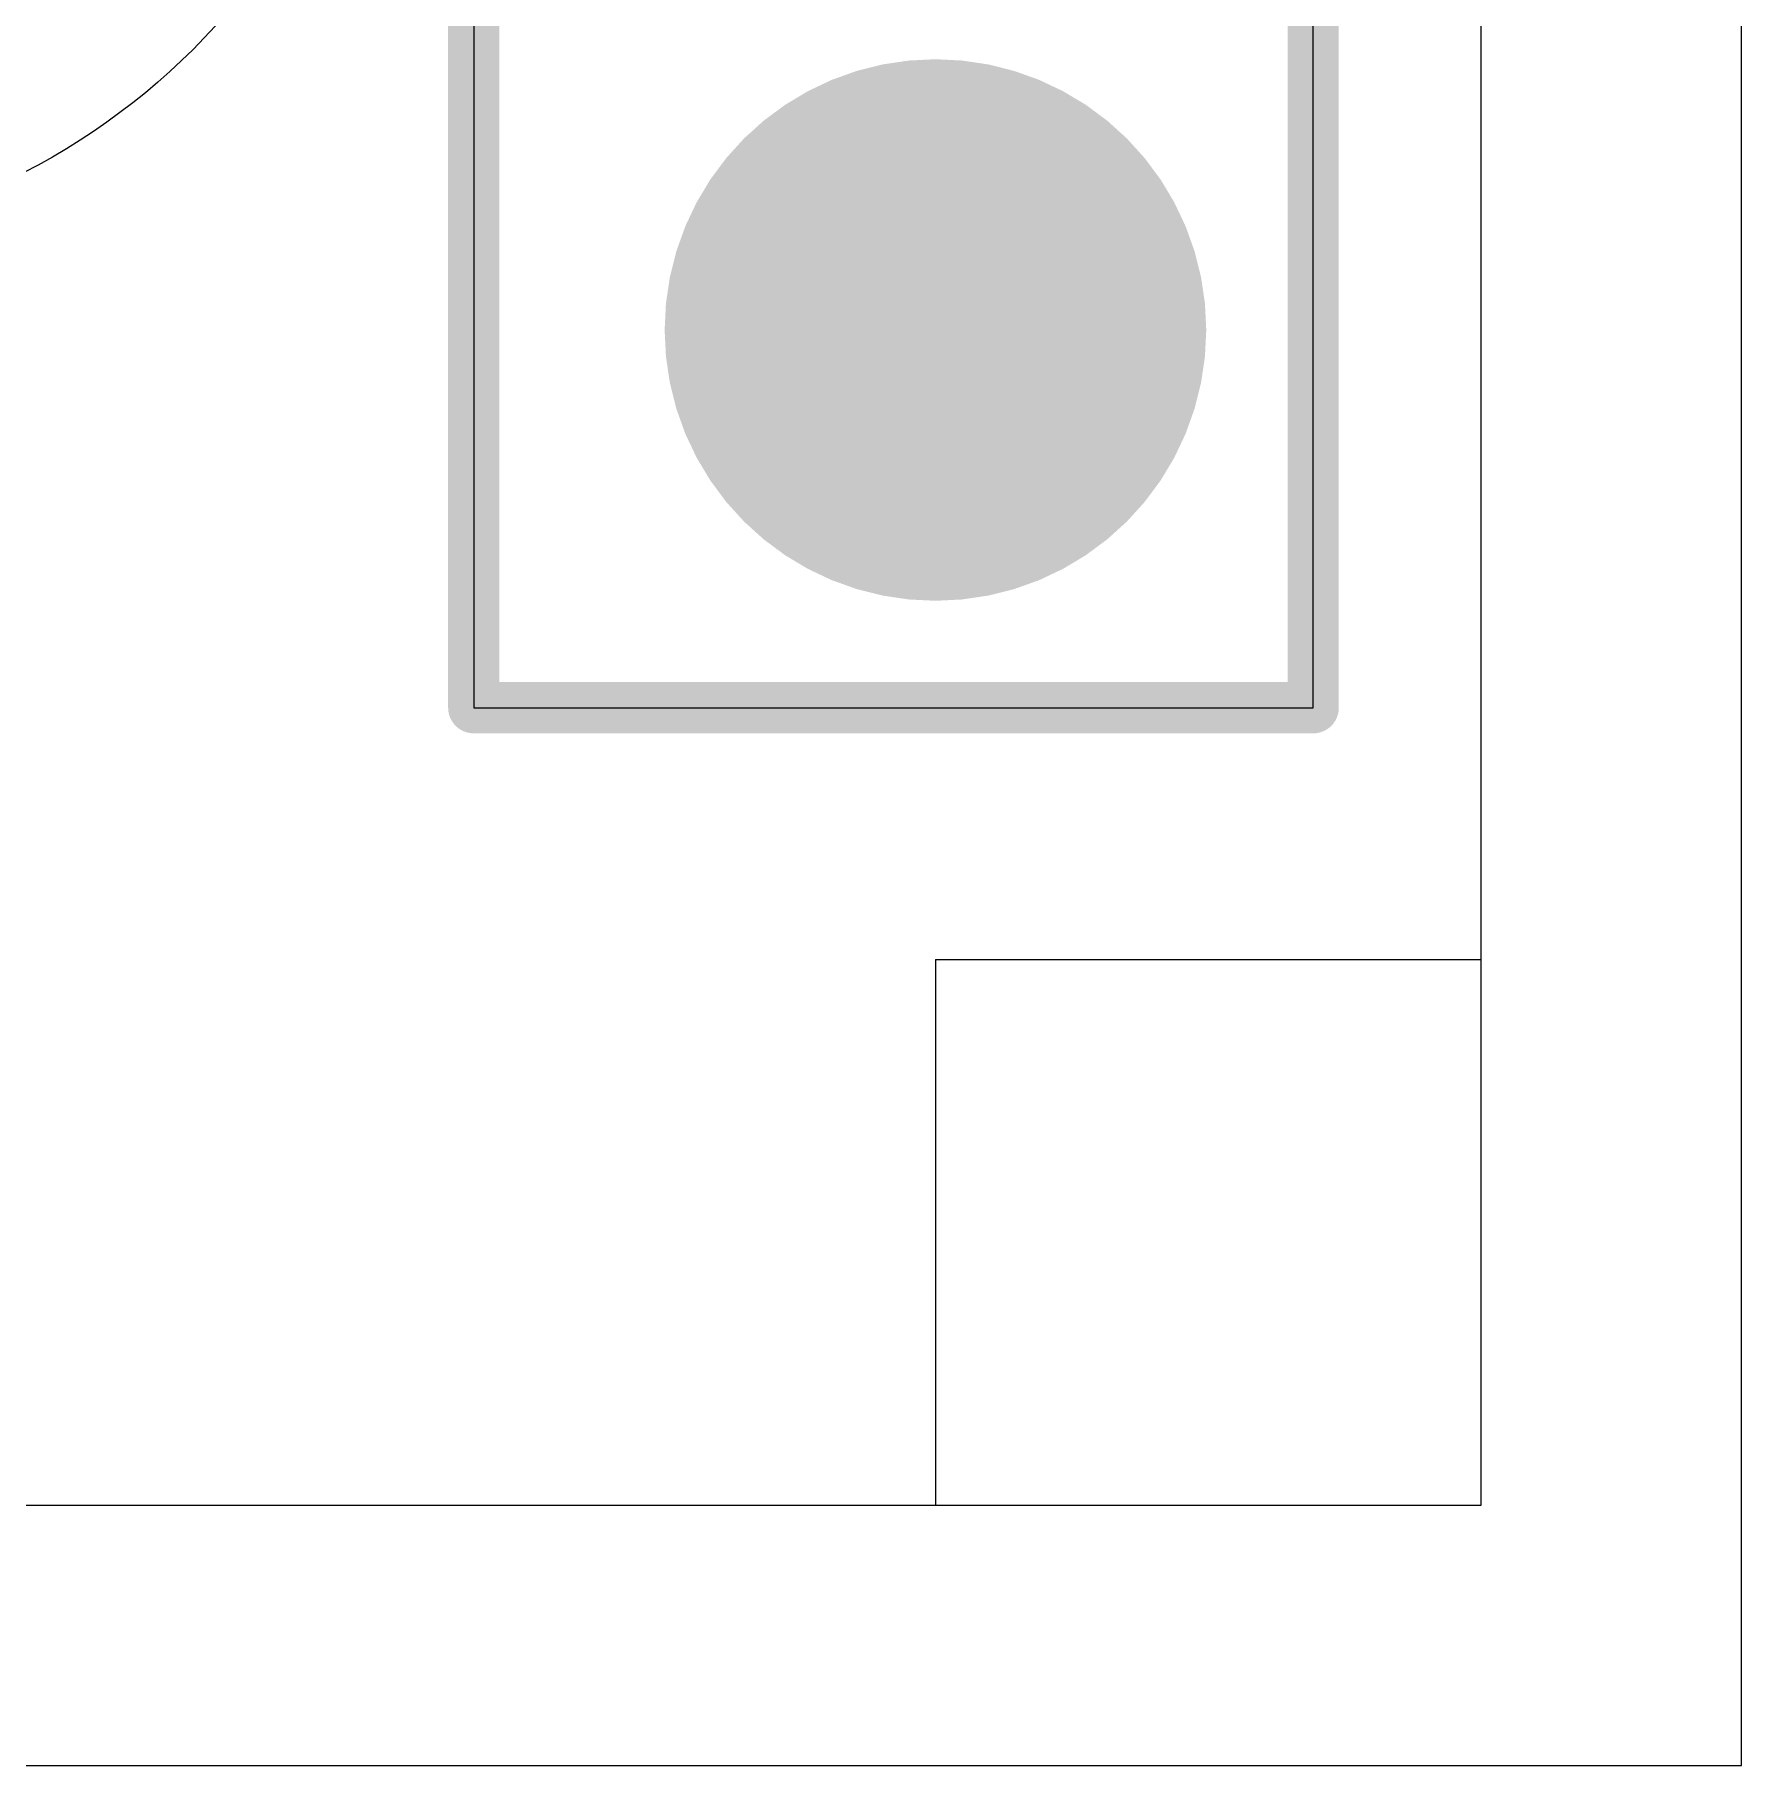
# Model space of a CAD drawing. Header units: inches. Extents: x -5 to 142, y -3 to 122.
# Drawn here: x 121.77 to 142.1, y -3.1 to 17.52 of the extents above; entities that cross this region are included whole.
import ezdxf

# ---------------------------------------------------------------- set-up
doc = ezdxf.new("R2010")
doc.units = ezdxf.units.IN
doc.header["$MEASUREMENT"] = 0
for name, color, linetype in [('1', 22, 'Continuous'), ('15', 22, 'Continuous'), ('16', 175, 'Continuous'), ('18', 82, 'Continuous'), ('2', 175, 'Continuous'), ('20', 7, 'Continuous')]:
    doc.layers.add(name, color=color, linetype=linetype)

# ---------------------------------------------------------------- blocks, each defined once
blk = doc.blocks.new('ROUNDV')
at = {"const_width": 0.5}
blk.add_lwpolyline([(0, -0.25, 1), (0, 0.25, 1), (0, -0.25)], format="xyb", dxfattribs=at)

msp = doc.modelspace()

# ---------------------------------------------------------------- linework, layer by layer
for q in [(139, 6.5), (132.5, 0)]:
    msp.add_line((132.5, 6.5), q)
for points in [[(-3.1, -3.1), (142.1, -3.1), (142.1, 118.1), (-3.1, 118.1)], [(0, 0), (139, 0), (139, 115), (0, 115)], [(137, 106.5), (128, 106.5), (128, 85.5), (109.5, 85.5), (109.5, 80.5), (2, 80.5), (2, 34.5), (127, 34.5), (127, 9.5), (137, 9.5), (137, 34.5), (137, 80.5), (137, 85.5)]]:
    msp.add_lwpolyline(points, close=True)
msp.add_circle((118, 23), 8)
at = {"layer": '1', "const_width": 0.4064}
for points in [[(137, 106.5), (137, 9.5)], [(127, 9.5), (127, 34.5)], [(137, 9.5), (127, 9.5)]]:
    msp.add_lwpolyline(points, dxfattribs=at)
at = {"layer": '1', "const_width": 0.2032}
for points in [[(127, 9.6016, 1), (127, 9.3984)], [(137, 9.3984, 1), (137, 9.6016)], [(126.8984, 9.5, 1), (127.1016, 9.5)], [(136.8984, 9.5, 1), (137.1016, 9.5)]]:
    msp.add_lwpolyline(points, format="xyb", dxfattribs=at)
at = {"layer": '15', "const_width": 0.6096}
for points in [[(137, 9.5), (137, 106.5)], [(127, 34.5), (127, 9.5)], [(127, 9.5), (137, 9.5)]]:
    msp.add_lwpolyline(points, dxfattribs=at)
at = {"layer": '15', "const_width": 0.3048}
for points in [[(127, 9.6524, 1), (127, 9.3476)], [(137, 9.3476, 1), (137, 9.6524)], [(126.8476, 9.5, 1), (127.1524, 9.5)], [(136.8476, 9.5, 1), (137.1524, 9.5)]]:
    msp.add_lwpolyline(points, format="xyb", dxfattribs=at)
at = {"layer": '16', "const_width": 0.4064}
for points in [[(137, 106.5), (137, 9.5)], [(127, 9.5), (127, 34.5)], [(137, 9.5), (127, 9.5)]]:
    msp.add_lwpolyline(points, dxfattribs=at)
at = {"layer": '16', "const_width": 0.2032}
for points in [[(127, 9.6016, 1), (127, 9.3984)], [(137, 9.3984, 1), (137, 9.6016)], [(126.8984, 9.5, 1), (127.1016, 9.5)], [(136.8984, 9.5, 1), (137.1016, 9.5)]]:
    msp.add_lwpolyline(points, format="xyb", dxfattribs=at)
at = {"layer": '2', "const_width": 0.6096}
for points in [[(137, 106.5), (137, 9.5)], [(127, 9.5), (127, 34.5)], [(137, 9.5), (127, 9.5)]]:
    msp.add_lwpolyline(points, dxfattribs=at)
at = {"layer": '2', "const_width": 0.3048}
for points in [[(127, 9.6524, 1), (127, 9.3476)], [(137, 9.3476, 1), (137, 9.6524)], [(126.8476, 9.5, 1), (127.1524, 9.5)], [(136.8476, 9.5, 1), (137.1524, 9.5)]]:
    msp.add_lwpolyline(points, format="xyb", dxfattribs=at)
at = {"layer": '20'}
for p, q in [((137, 9.5), (137, 106.5)), ((127, 34.5), (127, 9.5)), ((127, 9.5), (137, 9.5))]:
    msp.add_line(p, q, dxfattribs=at)

# ---------------------------------------------------------------- block references
at = {"layer": '18'}
for xscale, yscale in [(6.4516, 6.4516), (6.4516, 6.4516), (3.6064, 3.6064), (3.6064, 3.6064)]:
    msp.add_blockref('ROUNDV', (132.5, 14), dxfattribs=dict(at, xscale=xscale, yscale=yscale))

doc.saveas('drawing.dxf')
